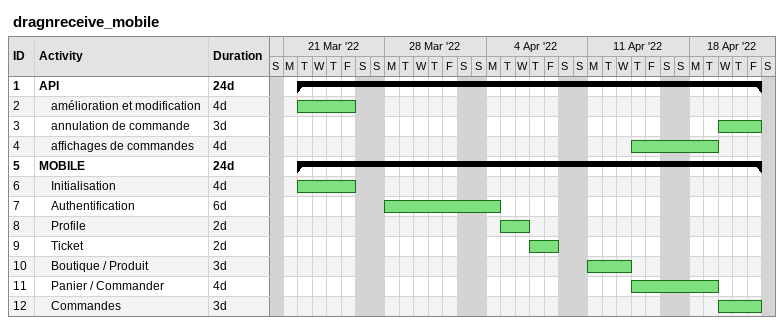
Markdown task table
dragnreceive_mobile

| ID | Level | Task | Duration | Start | Finish |
|---|---|---|---|---|---|
| 1 | 1 | **API** | 24d | 2022-03-22 | 2022-04-22 |
| 2 | 2 | amélioration et modification | 4d | 2022-03-22 | 2022-03-25 |
| 3 | 2 | annulation de commande | 3d | 2022-04-20 | 2022-04-22 |
| 4 | 2 | affichages de commandes | 4d | 2022-04-14 | 2022-04-19 |
| 5 | 1 | **MOBILE** | 24d | 2022-03-22 | 2022-04-22 |
| 6 | 2 | Initialisation | 4d | 2022-03-22 | 2022-03-25 |
| 7 | 2 | Authentification | 6d | 2022-03-28 | 2022-04-04 |
| 8 | 2 | Profile | 2d | 2022-04-05 | 2022-04-06 |
| 9 | 2 | Ticket | 2d | 2022-04-07 | 2022-04-08 |
| 10 | 2 | Boutique / Produit | 3d | 2022-04-11 | 2022-04-13 |
| 11 | 2 | Panier / Commander | 4d | 2022-04-14 | 2022-04-19 |
| 12 | 2 | Commandes | 3d | 2022-04-20 | 2022-04-22 |
